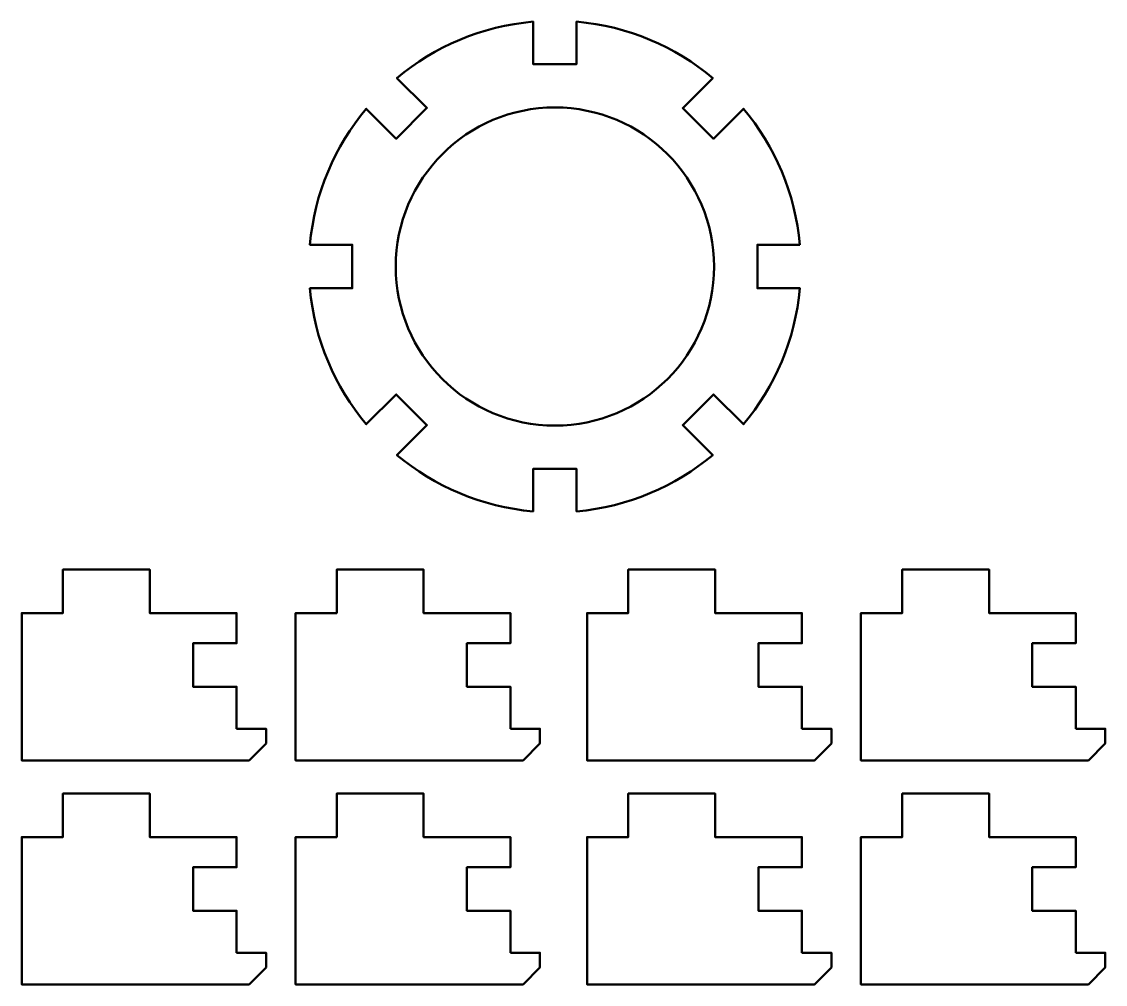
# Model space of a CAD drawing. Header units: inches. Extents: x 247 to 2765, y -1897 to -1110.
# Drawn here: x 1217.6 to 1292.5, y -1588.3 to -1521.7 of the extents above; entities that cross this region are included whole.
import ezdxf

# ---------------------------------------------------------------- set-up
doc = ezdxf.new("R2010")
doc.units = ezdxf.units.IN
doc.header["$MEASUREMENT"] = 0
doc.layers.add('Layer 1', color=7, linetype='Continuous')

msp = doc.modelspace()

# ---------------------------------------------------------------- linework, layer by layer
at = {"layer": 'Layer 1', "color": 18, "lineweight": 50, "true_color": 0x010101}
for points in [[(1232.485, -1570.596), (1232.485, -1567.689), (1229.478, -1567.689), (1229.478, -1564.689), (1232.485, -1564.689), (1232.485, -1562.596), (1226.485, -1562.596), (1226.485, -1559.596), (1220.485, -1559.596), (1220.485, -1562.596), (1217.635, -1562.596), (1217.635, -1572.782), (1233.355, -1572.782), (1234.524, -1571.614), (1234.524, -1570.596), (1232.485, -1570.596)], [(1251.418, -1570.596), (1251.418, -1567.689), (1248.41, -1567.689), (1248.41, -1564.689), (1251.418, -1564.689), (1251.418, -1562.596), (1245.418, -1562.596), (1245.418, -1559.596), (1239.418, -1559.596), (1239.418, -1562.596), (1236.568, -1562.596), (1236.568, -1572.782), (1252.288, -1572.782), (1253.458, -1571.614), (1253.458, -1570.596), (1251.418, -1570.596)], [(1271.565, -1570.596), (1271.565, -1567.689), (1268.556, -1567.689), (1268.556, -1564.689), (1271.565, -1564.689), (1271.565, -1562.596), (1265.564, -1562.596), (1265.564, -1559.596), (1259.564, -1559.596), (1259.564, -1562.596), (1256.714, -1562.596), (1256.714, -1572.782), (1272.435, -1572.782), (1273.603, -1571.614), (1273.603, -1570.596), (1271.565, -1570.596)], [(1290.498, -1570.596), (1290.498, -1567.689), (1287.49, -1567.689), (1287.49, -1564.689), (1290.498, -1564.689), (1290.498, -1562.596), (1284.497, -1562.596), (1284.497, -1559.596), (1278.498, -1559.596), (1278.498, -1562.596), (1275.647, -1562.596), (1275.647, -1572.782), (1291.368, -1572.782), (1292.537, -1571.614), (1292.537, -1570.596), (1290.498, -1570.596)], [(1232.485, -1586.084), (1232.485, -1583.177), (1229.478, -1583.177), (1229.478, -1580.177), (1232.485, -1580.177), (1232.485, -1578.084), (1226.485, -1578.084), (1226.485, -1575.085), (1220.485, -1575.085), (1220.485, -1578.084), (1217.635, -1578.084), (1217.635, -1588.27), (1233.355, -1588.27), (1234.524, -1587.101), (1234.524, -1586.084), (1232.485, -1586.084)], [(1251.418, -1586.084), (1251.418, -1583.177), (1248.41, -1583.177), (1248.41, -1580.177), (1251.418, -1580.177), (1251.418, -1578.084), (1245.418, -1578.084), (1245.418, -1575.085), (1239.418, -1575.085), (1239.418, -1578.084), (1236.568, -1578.084), (1236.568, -1588.27), (1252.288, -1588.27), (1253.458, -1587.101), (1253.458, -1586.084), (1251.418, -1586.084)], [(1271.565, -1586.084), (1271.565, -1583.177), (1268.556, -1583.177), (1268.556, -1580.177), (1271.565, -1580.177), (1271.565, -1578.084), (1265.564, -1578.084), (1265.564, -1575.085), (1259.564, -1575.085), (1259.564, -1578.084), (1256.714, -1578.084), (1256.714, -1588.27), (1272.435, -1588.27), (1273.603, -1587.101), (1273.603, -1586.084), (1271.565, -1586.084)], [(1290.498, -1586.084), (1290.498, -1583.177), (1287.49, -1583.177), (1287.49, -1580.177), (1290.498, -1580.177), (1290.498, -1578.084), (1284.497, -1578.084), (1284.497, -1575.085), (1278.498, -1575.085), (1278.498, -1578.084), (1275.647, -1578.084), (1275.647, -1588.27), (1291.368, -1588.27), (1292.537, -1587.101), (1292.537, -1586.084), (1290.498, -1586.084)]]:
    msp.add_lwpolyline(points, dxfattribs=at)
for points, knots in [([(1271.421, -1537.135), (1271.108, -1533.568), (1269.697, -1530.317), (1267.523, -1527.723), (1267.523, -1527.723), (1265.451, -1529.797), (1265.451, -1529.797), (1265.451, -1529.797), (1263.329, -1527.675), (1263.329, -1527.675), (1263.329, -1527.675), (1265.402, -1525.602), (1265.402, -1525.602), (1262.808, -1523.428), (1259.558, -1522.016), (1255.989, -1521.704), (1255.989, -1521.704), (1255.989, -1524.635), (1255.989, -1524.635), (1255.989, -1524.635), (1252.989, -1524.635), (1252.989, -1524.635), (1252.989, -1524.635), (1252.989, -1521.704), (1252.989, -1521.704), (1249.422, -1522.016), (1246.171, -1523.428), (1243.577, -1525.602), (1243.577, -1525.602), (1245.65, -1527.674), (1245.65, -1527.674), (1245.65, -1527.674), (1243.528, -1529.796), (1243.528, -1529.796), (1243.528, -1529.796), (1241.455, -1527.723), (1241.455, -1527.723), (1239.282, -1530.317), (1237.87, -1533.567), (1237.558, -1537.135), (1237.558, -1537.135), (1240.489, -1537.135), (1240.489, -1537.135), (1240.489, -1537.135), (1240.489, -1540.135), (1240.489, -1540.135), (1240.489, -1540.135), (1237.558, -1540.135), (1237.558, -1540.135), (1237.87, -1543.703), (1239.282, -1546.954), (1241.455, -1549.547), (1241.455, -1549.547), (1243.528, -1547.474), (1243.528, -1547.474), (1243.528, -1547.474), (1245.65, -1549.596), (1245.65, -1549.596), (1245.65, -1549.596), (1243.577, -1551.669), (1243.577, -1551.669), (1246.171, -1553.841), (1249.421, -1555.254), (1252.989, -1555.566), (1252.989, -1555.566), (1252.989, -1552.635), (1252.989, -1552.635), (1252.989, -1552.635), (1255.989, -1552.635), (1255.989, -1552.635), (1255.989, -1552.635), (1255.989, -1555.566), (1255.989, -1555.566), (1259.557, -1555.254), (1262.808, -1553.841), (1265.402, -1551.669), (1265.402, -1551.669), (1263.329, -1549.595), (1263.329, -1549.595), (1263.329, -1549.595), (1265.451, -1547.474), (1265.451, -1547.474), (1265.451, -1547.474), (1267.523, -1549.546), (1267.523, -1549.546), (1269.697, -1546.953), (1271.108, -1543.703), (1271.421, -1540.135), (1271.421, -1540.135), (1268.49, -1540.135), (1268.49, -1540.135), (1268.49, -1540.135), (1268.49, -1537.135), (1268.49, -1537.135), (1268.49, -1537.135), (1271.421, -1537.135), (1271.421, -1537.135), (1271.421, -1537.135), (1271.421, -1537.135), (1271.421, -1537.135)], [0, 0, 0, 0, 1, 1, 1, 2, 2, 2, 3, 3, 3, 4, 4, 4, 5, 5, 5, 6, 6, 6, 7, 7, 7, 8, 8, 8, 9, 9, 9, 10, 10, 10, 11, 11, 11, 12, 12, 12, 13, 13, 13, 14, 14, 14, 15, 15, 15, 16, 16, 16, 17, 17, 17, 18, 18, 18, 19, 19, 19, 20, 20, 20, 21, 21, 21, 22, 22, 22, 23, 23, 23, 24, 24, 24, 25, 25, 25, 26, 26, 26, 27, 27, 27, 28, 28, 28, 29, 29, 29, 30, 30, 30, 31, 31, 31, 32, 32, 32, 33, 33, 33, 33]), ([(1254.49, -1549.636), (1248.415, -1549.636), (1243.49, -1544.711), (1243.49, -1538.636), (1243.49, -1532.561), (1248.415, -1527.636), (1254.49, -1527.636), (1260.565, -1527.636), (1265.49, -1532.561), (1265.49, -1538.636), (1265.49, -1544.711), (1260.565, -1549.636), (1254.49, -1549.636)], [0, 0, 0, 0, 1, 1, 1, 2, 2, 2, 3, 3, 3, 4, 4, 4, 4])]:
    msp.add_open_spline(points, degree=3, knots=knots, dxfattribs=at)

doc.saveas('drawing.dxf')
